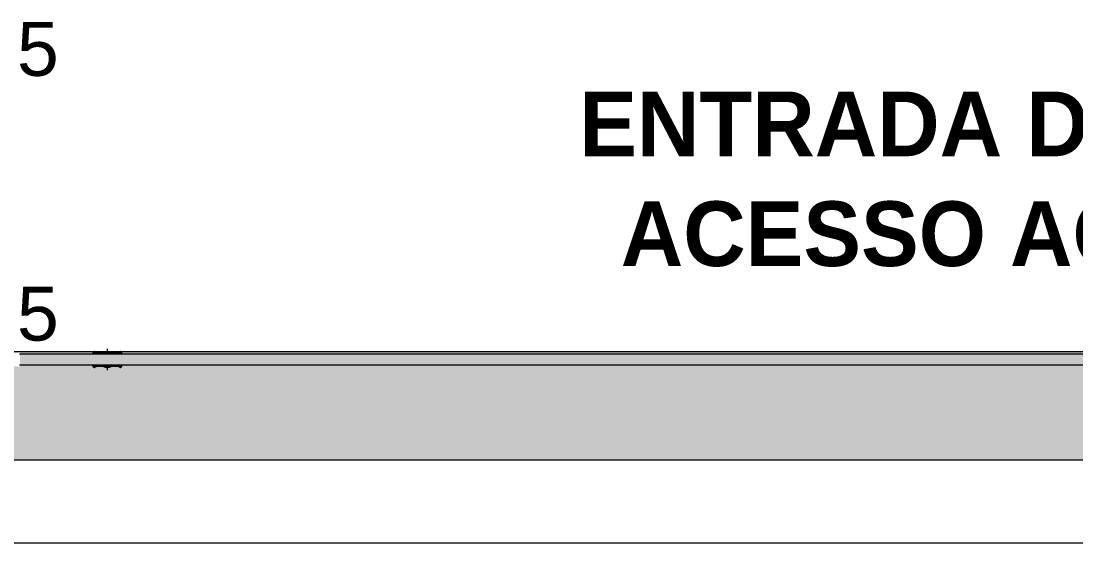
# Model space of a CAD drawing. Header units: metres. Extents: x 149 to 429, y -3 to 162.
# Drawn here: x 215.413 to 217.859, y 107.021 to 108.231 of the extents above; entities that cross this region are included whole.
import ezdxf

# ---------------------------------------------------------------- set-up
doc = ezdxf.new("R2010")
doc.units = ezdxf.units.M
doc.layers.add('1053_ARQ_BASE_MATADOURO_2_dwg', color=7, linetype='Continuous', lineweight=5, true_color=0x767676)
for name, color, linetype, lineweight in [('A-PISO', 7, 'Continuous', 5), ('A-WALL', 7, 'Continuous', 9), ('G-ANNO-SYMB', 7, 'Continuous', 5), ('G-ANNO-TEXT', 7, 'Continuous', 5), ('P-PIPE', 7, 'Continuous', 5), ('P-PIPE-CNTR', 7, 'Continuous', 5), ('P-PIPE-IDEN', 7, 'Continuous', 5)]:
    doc.layers.add(name, color=color, linetype=linetype, lineweight=lineweight)
doc.styles.add('Arial_25', font='arial.ttf', dxfattribs={"height": 0.125})
doc.styles.add('Century Gothic_B_1', font='GOTHICB.TTF', dxfattribs={"height": 0.15})

# ---------------------------------------------------------------- blocks, each defined once
blk = doc.blocks.new('1053_ARQ_BASE_MATADOURO_2_dwg-3637054-SERINGA BOVINOS')
at = {"layer": 'A-PISO', "color": 253, "true_color": 0xaaaaaa}
for p, q in [((154.6508, 74.2782), (154.4784, 74.2782)), ((154.6796, 74.2782), (154.6512, 74.2782)), ((154.7106, 74.2782), (154.6841, 74.2782)), ((154.713, 74.2782), (154.712, 74.2782)), ((157.2508, 74.2782), (154.7144, 74.2782))]:
    blk.add_line(p, q, dxfattribs=at)
at = {"layer": 'A-PISO', "color": 253, "true_color": 0xaaaaaa, "flags": 128}
blk.add_lwpolyline([(137.187, 74.0282), (139.8841, 74.0282), (159.5394, 74.0282), (159.5394, 74.2782), (159.5145, 74.2782)], dxfattribs=at)

msp = doc.modelspace()

# ---------------------------------------------------------------- hatches: boundary and pattern name
at = {"layer": 'A-WALL', "true_color": 0xffd4aa, "transparency": 33554483}
h = msp.add_hatch(color=41, dxfattribs=at)
h.paths.add_polyline_path([(200.8145, 107.2142), (220.4698, 107.2142), (220.4698, 107.4642), (220.4449, 107.4642), (220.4527, 107.4564), (220.4523, 107.4362), (220.439, 107.4229), (220.4193, 107.4227), (220.4128, 107.4293), (220.3992, 107.4287), (220.3983, 107.4282), (220.3965, 107.4294), (220.3965, 107.4299), (220.3961, 107.4307), (220.3958, 107.4309), (220.3958, 107.434), (220.2397, 107.434), (220.2397, 107.4288), (220.2179, 107.4288), (220.2154, 107.4267), (220.2129, 107.4288), (220.2129, 107.434), (218.2459, 107.4335), (218.2457, 107.4308), (218.2451, 107.4305), (218.2447, 107.4286), (218.2434, 107.4286), (218.2434, 107.4308), (218.2424, 107.4304), (218.2421, 107.4292), (218.2414, 107.4286), (218.2406, 107.4296), (218.2401, 107.4308), (218.2193, 107.4303), (218.2128, 107.4283), (218.2065, 107.4299), (218.2039, 107.4308), (218.1851, 107.4305), (218.1851, 107.4294), (218.1834, 107.4286), (218.1834, 107.4308), (218.1824, 107.4305), (218.1821, 107.4293), (218.1814, 107.4286), (218.1806, 107.4296), (218.1801, 107.4308), (218.1799, 107.4313), (218.1799, 107.434), (215.6459, 107.4335), (215.6457, 107.4308), (215.6451, 107.4305), (215.6447, 107.4286), (215.6434, 107.4286), (215.6434, 107.4308), (215.6424, 107.4304), (215.6421, 107.4292), (215.6414, 107.4286), (215.6406, 107.4296), (215.6401, 107.4308), (215.6193, 107.4303), (215.6128, 107.4283), (215.6065, 107.4299), (215.6039, 107.4308), (215.5851, 107.4305), (215.5851, 107.4294), (215.5834, 107.4286), (215.5834, 107.4308), (215.5824, 107.4305), (215.5821, 107.4293), (215.5814, 107.4286), (215.5806, 107.4296), (215.5801, 107.4308), (215.5799, 107.4313), (215.5799, 107.434), (215.4103, 107.4338), (215.4103, 107.4303), (215.4085, 107.4291), (215.4061, 107.4295), (215.4053, 107.4303), (215.3763, 107.4303), (215.3745, 107.4291), (215.3721, 107.4295), (215.3713, 107.4303), (215.3713, 107.434), (213.0459, 107.4335), (213.0457, 107.4308), (213.0451, 107.4305), (213.0447, 107.4286), (213.0434, 107.4286), (213.0434, 107.4308), (213.0424, 107.4304), (213.0421, 107.4292), (213.0414, 107.4286), (213.0406, 107.4296), (213.0401, 107.4308), (213.0193, 107.4303), (213.0128, 107.4283), (213.0073, 107.4294), (213.0039, 107.4308), (212.9851, 107.4305), (212.9851, 107.4294), (212.9834, 107.4286), (212.9834, 107.4308), (212.9824, 107.4305), (212.982, 107.4292), (212.9814, 107.4286), (212.9806, 107.4296), (212.9801, 107.4308), (212.9799, 107.4313), (212.9799, 107.434), (210.4469, 107.4335), (210.4468, 107.4307), (210.4452, 107.4286), (210.443, 107.4284), (210.4423, 107.429), (210.4418, 107.4298), (210.4412, 107.4296), (210.4401, 107.4307), (210.4208, 107.4302), (210.4192, 107.4296), (210.4117, 107.4287), (210.409, 107.429), (210.4043, 107.4307), (210.4039, 107.4308), (210.3851, 107.4305), (210.3852, 107.4294), (210.3834, 107.4286), (210.3829, 107.4294), (210.3823, 107.4283), (210.3799, 107.4292), (210.3789, 107.4313), (210.3789, 107.434), (207.8459, 107.4335), (207.8457, 107.4308), (207.8451, 107.4305), (207.8447, 107.4286), (207.8434, 107.4286), (207.8434, 107.4308), (207.8424, 107.4304), (207.8421, 107.4292), (207.8414, 107.4286), (207.8406, 107.4296), (207.8401, 107.4308), (207.8193, 107.4303), (207.8128, 107.4283), (207.8065, 107.4299), (207.8039, 107.4308), (207.7851, 107.4305), (207.7851, 107.4294), (207.7834, 107.4286), (207.7834, 107.4308), (207.7824, 107.4305), (207.7821, 107.4293), (207.7814, 107.4286), (207.7806, 107.4296), (207.7801, 107.4308), (207.7799, 107.4313), (207.7799, 107.434), (205.2459, 107.4335), (205.2457, 107.4308), (205.2451, 107.4305), (205.2447, 107.4286), (205.2434, 107.4286), (205.2434, 107.4308), (205.2424, 107.4304), (205.2421, 107.4292), (205.2414, 107.4286), (205.2406, 107.4296), (205.2401, 107.4308), (205.2193, 107.4303), (205.2128, 107.4283), (205.2065, 107.4299), (205.2039, 107.4308), (205.1851, 107.4305), (205.1851, 107.4294), (205.1834, 107.4283), (205.1834, 107.4308), (205.1824, 107.4305), (205.1821, 107.4293), (205.1814, 107.4286), (205.1806, 107.4296), (205.1801, 107.4308), (205.1799, 107.4313), (205.1799, 107.434), (202.6459, 107.4335), (202.6457, 107.4308), (202.6451, 107.4305), (202.6451, 107.4293), (202.6444, 107.4286), (202.6434, 107.4305), (202.6434, 107.4308), (202.6423, 107.4308), (202.6414, 107.4292), (202.6399, 107.4308), (202.62, 107.4305), (202.6179, 107.4292), (202.612, 107.4286), (202.6039, 107.4308), (202.5851, 107.4305), (202.5851, 107.4293), (202.5834, 107.4283), (202.5834, 107.4308), (202.5824, 107.4305), (202.5824, 107.4283), (202.5807, 107.4293), (202.5806, 107.4296), (202.5801, 107.4308), (202.5799, 107.4313), (202.5799, 107.434), (201.3145, 107.434), (201.3143, 107.4286), (201.312, 107.4267), (201.3095, 107.4288), (201.2877, 107.4288), (201.2877, 107.4642), (200.8145, 107.4642), (200.8145, 107.3811)])
h.paths.add_polyline_path([(220.3993, 107.4293), (220.3992, 107.4297), (220.3993, 107.4293)])
h.paths.add_polyline_path([(205.4104, 107.459), (207.7799, 107.4595), (207.7801, 107.4622), (207.7807, 107.4625), (207.7807, 107.4636), (207.7806, 107.4642), (205.2451, 107.4636), (205.2452, 107.4634), (205.2457, 107.4622), (205.2459, 107.4616), (205.2459, 107.459), (205.3091, 107.459)])
h.paths.add_polyline_path([(208.2466, 107.459), (210.3789, 107.4595), (210.3789, 107.4622), (210.3799, 107.4642), (207.8451, 107.4636), (207.8452, 107.4634), (207.8457, 107.4622), (207.8459, 107.4616), (207.8459, 107.459), (208.044, 107.459)])
h.paths.add_polyline_path([(202.5799, 107.459), (202.5801, 107.4622), (202.5807, 107.4625), (202.5806, 107.4642), (201.3145, 107.4642), (201.3145, 107.459), (202.5742, 107.459)])
h.paths.add_polyline_path([(202.6459, 107.459), (205.1799, 107.4595), (205.1801, 107.4622), (205.1807, 107.4625), (205.1807, 107.4636), (205.1806, 107.4642), (202.6451, 107.4636), (202.6452, 107.4634), (202.6457, 107.4622), (202.6459, 107.4616), (202.6459, 107.4595)])
h.paths.add_polyline_path([(220.3958, 107.459), (220.3961, 107.4635), (220.3961, 107.4642), (220.3939, 107.4642), (220.3942, 107.459)])
h.paths.add_polyline_path([(210.4497, 107.459), (212.9799, 107.4595), (212.9801, 107.4622), (212.9807, 107.4625), (212.9807, 107.4636), (212.9806, 107.4642), (210.4459, 107.4637), (210.4469, 107.4611), (210.4469, 107.459), (210.4478, 107.459)])
h.paths.add_polyline_path([(218.1799, 107.459), (218.1801, 107.4622), (218.1807, 107.4625), (218.1807, 107.4636), (218.1806, 107.4642), (215.6451, 107.4636), (215.6452, 107.4634), (215.6457, 107.4622), (215.6459, 107.4616), (215.6459, 107.459), (218.1733, 107.459)])
h.paths.add_polyline_path([(213.0459, 107.459), (215.3713, 107.4591), (215.3713, 107.4627), (215.3731, 107.4639), (215.3755, 107.4635), (215.3763, 107.4627), (215.4053, 107.4627), (215.4065, 107.4642), (213.0451, 107.4636), (213.0452, 107.4634), (213.0457, 107.4622), (213.0459, 107.4616), (213.0459, 107.4595)])
h.paths.add_polyline_path([(215.5397, 107.459), (215.5799, 107.4595), (215.5801, 107.4622), (215.5807, 107.4625), (215.5807, 107.4636), (215.5806, 107.4642), (215.4092, 107.4637), (215.4103, 107.4627), (215.4103, 107.459), (215.4384, 107.459)])
h.paths.add_polyline_path([(220.3801, 107.459), (220.3909, 107.459), (220.3907, 107.4642), (220.2397, 107.4642), (220.2397, 107.459), (220.351, 107.459)])
h.paths.add_polyline_path([(220.2129, 107.459), (220.2129, 107.4642), (218.2451, 107.4636), (218.2452, 107.4634), (218.2457, 107.4622), (218.2459, 107.4616), (218.2459, 107.459), (220.2129, 107.459)])
h.paths.add_polyline_path([(207.8434, 107.4622), (207.8434, 107.4642), (207.8424, 107.4638), (207.8424, 107.4622), (207.8431, 107.4622)])
h.paths.add_polyline_path([(207.8208, 107.4622), (207.8407, 107.4625), (207.8407, 107.4636), (207.8406, 107.4642), (207.8161, 107.4637), (207.8206, 107.4622)])
h.paths.add_polyline_path([(207.8052, 107.4622), (207.8082, 107.4642), (207.7816, 107.4642), (207.7824, 107.4625), (207.7824, 107.4622), (207.7835, 107.4622), (207.7844, 107.4637), (207.7859, 107.4622), (207.8051, 107.4622)])
h.paths.add_polyline_path([(205.2424, 107.4622), (205.2434, 107.4625), (205.2434, 107.4642), (205.2424, 107.4638), (205.2424, 107.4625)])
h.paths.add_polyline_path([(205.1859, 107.4622), (205.2058, 107.4625), (205.2079, 107.4638), (205.2075, 107.4642), (205.1816, 107.4642), (205.1824, 107.4625), (205.1824, 107.4622), (205.1835, 107.4622), (205.1844, 107.4637), (205.1857, 107.4622)])
h.paths.add_polyline_path([(205.2406, 107.4622), (205.2406, 107.4642), (205.2161, 107.4637), (205.2219, 107.4622), (205.2401, 107.4622)])
h.paths.add_polyline_path([(210.4244, 107.4622), (210.4407, 107.4625), (210.4412, 107.4639), (210.4406, 107.4642), (210.4184, 107.4636), (210.4215, 107.4623), (210.4224, 107.4622), (210.4241, 107.4622)])
h.paths.add_polyline_path([(210.4017, 107.4622), (210.4047, 107.4625), (210.4066, 107.4634), (210.4097, 107.4642), (210.3851, 107.4636), (210.3852, 107.4634), (210.3857, 107.4622), (210.4008, 107.4622)])
h.paths.add_polyline_path([(202.6399, 107.4622), (202.6407, 107.4625), (202.6407, 107.4636), (202.6406, 107.4642), (202.6183, 107.4636), (202.6219, 107.4622), (202.6265, 107.4622)])
h.paths.add_polyline_path([(202.6424, 107.4622), (202.6434, 107.4625), (202.6437, 107.4637), (202.6434, 107.4642), (202.6424, 107.4642), (202.6424, 107.4625)])
h.paths.add_polyline_path([(202.5824, 107.4622), (202.5834, 107.4626), (202.5837, 107.4637), (202.5834, 107.4642), (202.5824, 107.4642), (202.5824, 107.4625)])
h.paths.add_polyline_path([(202.6039, 107.4622), (202.6065, 107.4627), (202.6094, 107.4642), (202.5851, 107.4636), (202.5852, 107.4634), (202.5857, 107.4622), (202.6028, 107.4622)])
h.paths.add_polyline_path([(213.0051, 107.4622), (213.0058, 107.4625), (213.0079, 107.4638), (213.0073, 107.4642), (212.9816, 107.4642), (212.9824, 107.4625), (212.9824, 107.4622), (212.9835, 107.4622), (212.9844, 107.4637), (212.9859, 107.4622), (213.0039, 107.4622)])
h.paths.add_polyline_path([(215.5903, 107.4622), (215.6058, 107.4625), (215.6079, 107.4638), (215.6075, 107.4642), (215.5816, 107.4642), (215.5824, 107.4625), (215.5824, 107.4622), (215.5835, 107.4622), (215.5844, 107.4637), (215.5859, 107.4622)])
h.paths.add_polyline_path([(213.0434, 107.4622), (213.0434, 107.4642), (213.0424, 107.4638), (213.0424, 107.4622), (213.0431, 107.4622)])
h.paths.add_polyline_path([(213.0406, 107.4622), (213.0406, 107.4642), (213.0161, 107.4637), (213.0219, 107.4622), (213.0401, 107.4622)])
h.paths.add_polyline_path([(215.6399, 107.4622), (215.6407, 107.4625), (215.6409, 107.4639), (215.6406, 107.4642), (215.6161, 107.4637), (215.6219, 107.4622), (215.6286, 107.4622)])
h.paths.add_polyline_path([(215.6424, 107.4622), (215.6434, 107.4625), (215.6434, 107.4642), (215.6424, 107.4638), (215.6424, 107.4625)])
h.paths.add_polyline_path([(218.1835, 107.4622), (218.1844, 107.4637), (218.1859, 107.4622), (218.2058, 107.4625), (218.2079, 107.4638), (218.2075, 107.4642), (218.1816, 107.4642), (218.1824, 107.4625), (218.1824, 107.4622), (218.1834, 107.4622)])
h.paths.add_polyline_path([(218.223, 107.4622), (218.2407, 107.4625), (218.2407, 107.4636), (218.2406, 107.4642), (218.2161, 107.4637), (218.2219, 107.4622)])
h.paths.add_polyline_path([(218.2434, 107.4622), (218.2434, 107.4642), (218.2424, 107.4638), (218.2424, 107.4622), (218.2431, 107.4622)])
h.paths.add_polyline_path([(220.3962, 107.4623), (220.3966, 107.4623), (220.3974, 107.463)])
h.paths.add_polyline_path([(210.3834, 107.463), (210.3839, 107.4639), (210.3834, 107.4642), (210.3828, 107.4639), (210.3833, 107.4632)])
at = {"layer": 'P-PIPE', "true_color": 0xc0c0c0}
h = msp.add_hatch(color=9, dxfattribs=at)
h.paths.add_polyline_path([(216.4006, 107.4465), (220.3843, 107.4465), (220.3843, 107.452), (220.3909, 107.4521), (220.3907, 107.459), (215.4103, 107.4586), (215.4103, 107.4465), (216.35, 107.4465)])
h.paths.add_polyline_path([(220.394, 107.4519), (220.3958, 107.4524), (220.3958, 107.459), (220.394, 107.4586), (220.394, 107.4527)])
at = {"layer": 'P-PIPE', "true_color": 0x7f7f7f}
h = msp.add_hatch(color=8, dxfattribs=at)
h.paths.add_polyline_path([(215.6457, 107.459), (215.6459, 107.4594), (215.6457, 107.4622), (215.6454, 107.4616), (215.6457, 107.459)])
h.paths.add_polyline_path([(215.5799, 107.459), (215.5801, 107.4594), (215.5799, 107.4594)])
h.paths.add_polyline_path([(215.6089, 107.459), (215.6401, 107.4594), (215.64, 107.4622), (215.5854, 107.4616), (215.5857, 107.459), (215.5903, 107.459)])
h.paths.add_polyline_path([(215.6434, 107.4594), (215.6431, 107.4622), (215.6424, 107.4616), (215.6424, 107.4594)])
h.paths.add_polyline_path([(215.5834, 107.4594), (215.5831, 107.4622), (215.5824, 107.4616), (215.5824, 107.4594)])
for points in [[(215.5801, 107.459), (215.5824, 107.4594), (215.5822, 107.4636), (215.5814, 107.4644), (215.5806, 107.4634), (215.5803, 107.4611), (215.5801, 107.4594)], [(215.585, 107.459), (215.5857, 107.4594), (215.5851, 107.4625), (215.5844, 107.4637), (215.5834, 107.4611), (215.5837, 107.459)], [(215.6406, 107.459), (215.6424, 107.4594), (215.6422, 107.4636), (215.6414, 107.4644), (215.6406, 107.4634), (215.6403, 107.4611), (215.6401, 107.459), (215.6404, 107.459)], [(215.6424, 107.4634), (215.642, 107.4644), (215.6416, 107.4642), (215.6422, 107.4636)], [(215.645, 107.459), (215.6457, 107.4594), (215.6451, 107.4636), (215.6447, 107.4643), (215.6434, 107.4643), (215.6437, 107.459)], [(215.5814, 107.4293), (215.5824, 107.4319), (215.5822, 107.434), (215.5801, 107.4336), (215.5806, 107.4306), (215.581, 107.43)], [(215.5814, 107.4286), (215.5824, 107.4305), (215.5821, 107.4305), (215.5812, 107.4296), (215.5806, 107.4296), (215.581, 107.429)], [(215.5834, 107.4283), (215.5852, 107.4296), (215.5855, 107.4319), (215.5857, 107.434), (215.5834, 107.4336), (215.5834, 107.4294)], [(215.6129, 107.4283), (215.6185, 107.43), (215.6203, 107.4308), (215.6129, 107.4306), (215.6129, 107.4308), (215.6066, 107.4302), (215.6127, 107.4284)], [(215.6111, 107.4291), (215.6071, 107.4301), (215.6074, 107.4294), (215.6077, 107.4293), (215.6101, 107.4291)], [(215.6113, 107.4286), (215.6111, 107.4291), (215.6111, 107.4286)], [(215.6414, 107.4292), (215.6424, 107.4319), (215.6421, 107.434), (215.6401, 107.4336), (215.6407, 107.4305), (215.641, 107.43)], [(215.6414, 107.4286), (215.6424, 107.4305), (215.6421, 107.4305), (215.6412, 107.4296), (215.6406, 107.4296), (215.641, 107.429)], [(215.6434, 107.4283), (215.6451, 107.4293), (215.6452, 107.4296), (215.6455, 107.4319), (215.6457, 107.434), (215.6434, 107.4336), (215.6434, 107.4286)]]:
    msp.add_hatch(color=8, dxfattribs=at).paths.add_polyline_path(points)
h = msp.add_hatch(color=8, dxfattribs=at)
h.paths.add_polyline_path([(215.6165, 107.4636), (215.6129, 107.4647), (215.6129, 107.4641), (215.6156, 107.4637)])
h.paths.add_polyline_path([(215.6186, 107.4622), (215.6192, 107.4627), (215.6139, 107.4638), (215.6094, 107.4641), (215.6065, 107.4629), (215.6055, 107.4622), (215.6129, 107.4622), (215.6129, 107.4622), (215.6183, 107.4622)])
at = {"layer": 'P-PIPE', "true_color": 0xc0c0c0}
msp.add_hatch(color=9, dxfattribs=at).paths.add_polyline_path([(218.2239, 107.434), (220.3958, 107.4344), (220.3958, 107.4403), (220.3942, 107.4402), (220.3942, 107.4361), (220.3911, 107.4361), (220.3907, 107.4401), (220.3844, 107.4403), (220.3843, 107.4465), (215.4103, 107.4465), (215.4103, 107.434), (218.1986, 107.434)])
at = {"layer": 'P-PIPE', "true_color": 0x7f7f7f}
h = msp.add_hatch(color=8, dxfattribs=at)
h.paths.add_polyline_path([(215.5799, 107.4308), (215.5805, 107.4313), (215.5799, 107.4313)])
h.paths.add_polyline_path([(215.5834, 107.4308), (215.5834, 107.4336), (215.5824, 107.4336), (215.5827, 107.4308), (215.5831, 107.4308)])
h.paths.add_polyline_path([(215.5903, 107.4308), (215.6404, 107.4313), (215.6401, 107.434), (215.5857, 107.4336), (215.5858, 107.4308)])
h.paths.add_polyline_path([(215.6434, 107.4308), (215.6434, 107.4336), (215.6424, 107.4336), (215.6427, 107.4308), (215.6431, 107.4308)])
h.paths.add_polyline_path([(215.6459, 107.4308), (215.6454, 107.4313), (215.6458, 107.4308)])

# ---------------------------------------------------------------- linework, layer by layer
at = {"layer": 'A-WALL', "color": 253, "true_color": 0xaaaaaa}
for p, q in [((220.4698, 107.4642), (200.8145, 107.4642)), ((200.8145, 107.2142), (220.4698, 107.2142))]:
    msp.add_line(p, q, dxfattribs=at)
at = {"layer": 'G-ANNO-SYMB'}
msp.add_line((200.6413, 107.0213), (220.707, 107.0213), dxfattribs=at)
at = {"layer": 'P-PIPE'}
for p, q in [((220.3909, 107.459), (215.4091, 107.459)), ((215.6459, 107.4622), (215.5799, 107.4622)), ((215.5799, 107.4622), (215.5799, 107.4591)), ((215.5834, 107.4647), (215.5824, 107.4647)), ((215.5834, 107.4647), (215.5824, 107.4647)), ((215.6434, 107.4647), (215.6424, 107.4647)), ((215.6434, 107.4647), (215.6424, 107.4647)), ((215.6459, 107.4591), (215.6459, 107.4622)), ((215.4088, 107.434), (220.397, 107.434)), ((215.5799, 107.4339), (215.5799, 107.4308)), ((215.5799, 107.4308), (215.6459, 107.4308)), ((215.5824, 107.4283), (215.5834, 107.4283)), ((215.5824, 107.4283), (215.5834, 107.4283)), ((215.6424, 107.4283), (215.6434, 107.4283)), ((215.6424, 107.4283), (215.6434, 107.4283)), ((215.6459, 107.4308), (215.6459, 107.4339))]:
    msp.add_line(p, q, dxfattribs=at)
at = {"layer": 'P-PIPE', "flags": 128}
for points in [[(215.5799, 107.4622), (215.5799, 107.4623), (215.5799, 107.4624), (215.5799, 107.4625), (215.5799, 107.4626), (215.58, 107.4627), (215.58, 107.4628), (215.58, 107.4629), (215.58, 107.463), (215.5801, 107.4631), (215.5801, 107.4632), (215.5801, 107.4632), (215.5802, 107.4633), (215.5802, 107.4634), (215.5803, 107.4635), (215.5803, 107.4636), (215.5804, 107.4637), (215.5805, 107.4638), (215.5805, 107.4638), (215.5806, 107.4639), (215.5807, 107.464), (215.5807, 107.464), (215.5808, 107.4641), (215.5809, 107.4642), (215.581, 107.4642), (215.5811, 107.4643), (215.5811, 107.4643), (215.5812, 107.4644), (215.5813, 107.4644), (215.5814, 107.4645), (215.5815, 107.4645), (215.5816, 107.4645), (215.5817, 107.4646), (215.5818, 107.4646), (215.5819, 107.4646), (215.582, 107.4646), (215.5821, 107.4647), (215.5822, 107.4647), (215.5823, 107.4647), (215.5824, 107.4647), (215.5824, 107.4647)], [(215.5799, 107.4622), (215.5799, 107.4623), (215.5799, 107.4624), (215.5799, 107.4625), (215.5799, 107.4626), (215.58, 107.4627), (215.58, 107.4628), (215.58, 107.4629), (215.58, 107.463), (215.5801, 107.4631), (215.5801, 107.4632), (215.5801, 107.4632), (215.5802, 107.4633), (215.5802, 107.4634), (215.5803, 107.4635), (215.5803, 107.4636), (215.5804, 107.4637), (215.5805, 107.4638), (215.5805, 107.4638), (215.5806, 107.4639)], [(215.5799, 107.46), (215.5799, 107.4603), (215.5799, 107.4606), (215.5799, 107.4609), (215.5799, 107.4611), (215.5799, 107.4613), (215.5799, 107.4615), (215.5799, 107.4617), (215.5799, 107.4618), (215.5799, 107.462), (215.5799, 107.4621), (215.5799, 107.4621), (215.5799, 107.4622), (215.5799, 107.4622)], [(215.5799, 107.4622), (215.5799, 107.4622), (215.5799, 107.4621), (215.5799, 107.4621), (215.5799, 107.462), (215.5799, 107.4619), (215.5799, 107.4617), (215.5799, 107.4616), (215.5799, 107.4614), (215.5799, 107.4612), (215.5799, 107.4609), (215.5799, 107.4607), (215.5799, 107.4604), (215.5799, 107.4601), (215.5799, 107.4598), (215.5799, 107.4594), (215.5799, 107.4591)], [(215.5814, 107.4645), (215.5815, 107.4645), (215.5816, 107.4645), (215.5817, 107.4646), (215.5818, 107.4646), (215.5819, 107.4646), (215.582, 107.4646), (215.5821, 107.4647), (215.5822, 107.4647), (215.5823, 107.4647), (215.5824, 107.4647), (215.5824, 107.4647)], [(215.5834, 107.4647), (215.5835, 107.4647), (215.5836, 107.4647), (215.5837, 107.4647), (215.5838, 107.4647), (215.5839, 107.4646), (215.584, 107.4646), (215.5841, 107.4646), (215.5842, 107.4646), (215.5843, 107.4645), (215.5844, 107.4645), (215.5845, 107.4644), (215.5846, 107.4644), (215.5846, 107.4644), (215.5847, 107.4643), (215.5848, 107.4642), (215.5849, 107.4642), (215.585, 107.4641), (215.5851, 107.4641), (215.5851, 107.464), (215.5852, 107.4639), (215.5853, 107.4639), (215.5853, 107.4638), (215.5854, 107.4637), (215.5855, 107.4636), (215.5855, 107.4635), (215.5856, 107.4634), (215.5856, 107.4634), (215.5857, 107.4633), (215.5857, 107.4632), (215.5857, 107.4631), (215.5858, 107.463), (215.5858, 107.4629), (215.5858, 107.4628), (215.5858, 107.4627), (215.5859, 107.4626), (215.5859, 107.4625), (215.5859, 107.4624), (215.5859, 107.4623), (215.5859, 107.4622)], [(215.5834, 107.4647), (215.5835, 107.4647), (215.5836, 107.4647), (215.5837, 107.4647), (215.5838, 107.4647), (215.5839, 107.4646), (215.584, 107.4646), (215.5841, 107.4646), (215.5842, 107.4646), (215.5843, 107.4645), (215.5844, 107.4645), (215.5845, 107.4644), (215.5846, 107.4644), (215.5846, 107.4644), (215.5847, 107.4643), (215.5848, 107.4642), (215.5849, 107.4642), (215.585, 107.4641), (215.5851, 107.4641), (215.5851, 107.464), (215.5852, 107.4639), (215.5853, 107.4639), (215.5853, 107.4638), (215.5854, 107.4637), (215.5855, 107.4636), (215.5855, 107.4635), (215.5856, 107.4634), (215.5856, 107.4634), (215.5857, 107.4633), (215.5857, 107.4632), (215.5857, 107.4631), (215.5858, 107.463), (215.5858, 107.4629), (215.5858, 107.4628), (215.5858, 107.4627), (215.5859, 107.4626), (215.5859, 107.4625), (215.5859, 107.4624), (215.5859, 107.4623), (215.5859, 107.4622), (215.5859, 107.4622)], [(215.5859, 107.459), (215.5859, 107.4593), (215.5859, 107.4597), (215.5859, 107.46), (215.5859, 107.4603), (215.5859, 107.4606), (215.5859, 107.4609), (215.5859, 107.4611), (215.5859, 107.4613), (215.5859, 107.4615), (215.5859, 107.4617), (215.5859, 107.4618), (215.5859, 107.462), (215.5859, 107.4621), (215.5859, 107.4621), (215.5859, 107.4622), (215.5859, 107.4622)], [(215.5859, 107.4622), (215.5859, 107.4622), (215.5859, 107.4621), (215.5859, 107.4621), (215.5859, 107.462), (215.5859, 107.4619), (215.5859, 107.4617), (215.5859, 107.4616), (215.5859, 107.4614), (215.5859, 107.4612), (215.5859, 107.4609), (215.5859, 107.4607), (215.5859, 107.4604), (215.5859, 107.4601)], [(215.6221, 107.4622), (215.6215, 107.4625), (215.6208, 107.4629), (215.6202, 107.4632), (215.6195, 107.4634), (215.6188, 107.4637), (215.6181, 107.4639), (215.6174, 107.4641), (215.6167, 107.4643), (215.616, 107.4644), (215.6153, 107.4645), (215.6146, 107.4646), (215.6138, 107.4647), (215.6131, 107.4647), (215.6124, 107.4647), (215.6116, 107.4646), (215.6109, 107.4646), (215.6102, 107.4645), (215.6095, 107.4644), (215.6088, 107.4642), (215.6081, 107.464), (215.6074, 107.4638), (215.6067, 107.4636), (215.606, 107.4633), (215.6053, 107.463), (215.6047, 107.4627), (215.604, 107.4624)], [(215.6221, 107.4622), (215.6215, 107.4625), (215.6208, 107.4629), (215.6202, 107.4632), (215.6195, 107.4634), (215.6188, 107.4637), (215.6181, 107.4639), (215.6174, 107.4641), (215.6167, 107.4643), (215.616, 107.4644), (215.6153, 107.4645), (215.6146, 107.4646), (215.6138, 107.4647), (215.6131, 107.4647), (215.6124, 107.4647), (215.6116, 107.4646), (215.6109, 107.4646), (215.6102, 107.4645), (215.6095, 107.4644), (215.6088, 107.4642), (215.6081, 107.464), (215.6074, 107.4638), (215.6067, 107.4636), (215.606, 107.4633), (215.6053, 107.463), (215.6047, 107.4627), (215.604, 107.4624)], [(215.6399, 107.4622), (215.6399, 107.4623), (215.6399, 107.4624), (215.6399, 107.4625), (215.6399, 107.4626), (215.64, 107.4627), (215.64, 107.4628), (215.64, 107.4629), (215.64, 107.463), (215.6401, 107.4631), (215.6401, 107.4632), (215.6401, 107.4632), (215.6402, 107.4633), (215.6402, 107.4634), (215.6403, 107.4635), (215.6403, 107.4636), (215.6404, 107.4637), (215.6405, 107.4638), (215.6405, 107.4638), (215.6406, 107.4639), (215.6407, 107.464), (215.6407, 107.464), (215.6408, 107.4641), (215.6409, 107.4642), (215.641, 107.4642), (215.6411, 107.4643), (215.6411, 107.4643), (215.6412, 107.4644), (215.6413, 107.4644), (215.6414, 107.4645), (215.6415, 107.4645), (215.6416, 107.4645), (215.6417, 107.4646), (215.6418, 107.4646), (215.6419, 107.4646), (215.642, 107.4646), (215.6421, 107.4647), (215.6422, 107.4647), (215.6423, 107.4647), (215.6424, 107.4647), (215.6424, 107.4647)], [(215.6399, 107.4622), (215.6399, 107.4623), (215.6399, 107.4624), (215.6399, 107.4625), (215.6399, 107.4626), (215.64, 107.4627), (215.64, 107.4628), (215.64, 107.4629), (215.64, 107.463), (215.6401, 107.4631), (215.6401, 107.4632), (215.6401, 107.4632), (215.6402, 107.4633), (215.6402, 107.4634), (215.6403, 107.4635), (215.6403, 107.4636), (215.6404, 107.4637), (215.6405, 107.4638), (215.6405, 107.4638), (215.6406, 107.4639)], [(215.6399, 107.46), (215.6399, 107.4603), (215.6399, 107.4606), (215.6399, 107.4609), (215.6399, 107.4611), (215.6399, 107.4613), (215.6399, 107.4615), (215.6399, 107.4617), (215.6399, 107.4618), (215.6399, 107.462), (215.6399, 107.4621), (215.6399, 107.4621), (215.6399, 107.4622), (215.6399, 107.4622)], [(215.6399, 107.4622), (215.6399, 107.4622), (215.6399, 107.4621), (215.6399, 107.4621), (215.6399, 107.462), (215.6399, 107.4619), (215.6399, 107.4617), (215.6399, 107.4616), (215.6399, 107.4614), (215.6399, 107.4612), (215.6399, 107.4609), (215.6399, 107.4607), (215.6399, 107.4604), (215.6399, 107.4601), (215.6399, 107.4598), (215.6399, 107.4594), (215.6399, 107.4591)], [(215.6414, 107.4645), (215.6415, 107.4645), (215.6416, 107.4645), (215.6417, 107.4646), (215.6418, 107.4646), (215.6419, 107.4646), (215.642, 107.4646), (215.6421, 107.4647), (215.6422, 107.4647), (215.6423, 107.4647), (215.6424, 107.4647), (215.6424, 107.4647)], [(215.6434, 107.4647), (215.6435, 107.4647), (215.6436, 107.4647), (215.6437, 107.4647), (215.6438, 107.4647), (215.6439, 107.4646), (215.644, 107.4646), (215.6441, 107.4646), (215.6442, 107.4646), (215.6443, 107.4645), (215.6444, 107.4645), (215.6445, 107.4644), (215.6446, 107.4644), (215.6446, 107.4644), (215.6447, 107.4643), (215.6448, 107.4642), (215.6449, 107.4642), (215.645, 107.4641), (215.6451, 107.4641), (215.6451, 107.464), (215.6452, 107.4639), (215.6453, 107.4639), (215.6453, 107.4638), (215.6454, 107.4637), (215.6455, 107.4636), (215.6455, 107.4635), (215.6456, 107.4634), (215.6456, 107.4634), (215.6457, 107.4633), (215.6457, 107.4632), (215.6457, 107.4631), (215.6458, 107.463), (215.6458, 107.4629), (215.6458, 107.4628), (215.6458, 107.4627), (215.6459, 107.4626), (215.6459, 107.4625), (215.6459, 107.4624), (215.6459, 107.4623), (215.6459, 107.4622), (215.6459, 107.4622)], [(215.6452, 107.4639), (215.6453, 107.4639), (215.6453, 107.4638), (215.6454, 107.4637), (215.6455, 107.4636), (215.6455, 107.4635), (215.6456, 107.4634), (215.6456, 107.4634), (215.6457, 107.4633), (215.6457, 107.4632), (215.6457, 107.4631), (215.6458, 107.463), (215.6458, 107.4629), (215.6458, 107.4628), (215.6458, 107.4627), (215.6459, 107.4626), (215.6459, 107.4625), (215.6459, 107.4624), (215.6459, 107.4623), (215.6459, 107.4622)], [(215.6459, 107.459), (215.6459, 107.4593), (215.6459, 107.4597), (215.6459, 107.46), (215.6459, 107.4603), (215.6459, 107.4606), (215.6459, 107.4609), (215.6459, 107.4611), (215.6459, 107.4613), (215.6459, 107.4615), (215.6459, 107.4617), (215.6459, 107.4618), (215.6459, 107.462), (215.6459, 107.4621), (215.6459, 107.4621), (215.6459, 107.4622), (215.6459, 107.4622)], [(215.6459, 107.4622), (215.6459, 107.4622), (215.6459, 107.4621), (215.6459, 107.4621), (215.6459, 107.462), (215.6459, 107.4619), (215.6459, 107.4617), (215.6459, 107.4616), (215.6459, 107.4614), (215.6459, 107.4612), (215.6459, 107.4609), (215.6459, 107.4607), (215.6459, 107.4604), (215.6459, 107.4601)], [(215.5799, 107.434), (215.5799, 107.4336), (215.5799, 107.4333), (215.5799, 107.4329), (215.5799, 107.4326), (215.5799, 107.4324), (215.5799, 107.4321), (215.5799, 107.4319), (215.5799, 107.4316), (215.5799, 107.4314), (215.5799, 107.4313), (215.5799, 107.4311), (215.5799, 107.431), (215.5799, 107.4309), (215.5799, 107.4308), (215.5799, 107.4308), (215.5799, 107.4308)], [(215.5799, 107.4308), (215.5799, 107.4308), (215.5799, 107.4308), (215.5799, 107.4309), (215.5799, 107.431), (215.5799, 107.4311), (215.5799, 107.4312), (215.5799, 107.4314), (215.5799, 107.4316), (215.5799, 107.4318), (215.5799, 107.432), (215.5799, 107.4323), (215.5799, 107.4326), (215.5799, 107.4329)], [(215.5824, 107.4283), (215.5823, 107.4283), (215.5822, 107.4283), (215.5821, 107.4283), (215.582, 107.4283), (215.5819, 107.4283), (215.5818, 107.4284), (215.5817, 107.4284), (215.5816, 107.4284), (215.5815, 107.4284), (215.5814, 107.4285), (215.5813, 107.4285), (215.5812, 107.4286), (215.5812, 107.4286), (215.5811, 107.4287), (215.581, 107.4287), (215.5809, 107.4288), (215.5808, 107.4288), (215.5808, 107.4289), (215.5807, 107.429), (215.5806, 107.429), (215.5805, 107.4291), (215.5805, 107.4292), (215.5804, 107.4293), (215.5804, 107.4294), (215.5803, 107.4294), (215.5802, 107.4295), (215.5802, 107.4296), (215.5802, 107.4297), (215.5801, 107.4298), (215.5801, 107.4299), (215.58, 107.43), (215.58, 107.4301), (215.58, 107.4302), (215.58, 107.4303), (215.5799, 107.4304), (215.5799, 107.4305), (215.5799, 107.4306), (215.5799, 107.4307), (215.5799, 107.4308)], [(215.5824, 107.4283), (215.5823, 107.4283), (215.5822, 107.4283), (215.5821, 107.4283), (215.582, 107.4283), (215.5819, 107.4283), (215.5818, 107.4284), (215.5817, 107.4284), (215.5816, 107.4284), (215.5815, 107.4284), (215.5814, 107.4285), (215.5813, 107.4285), (215.5812, 107.4286), (215.5812, 107.4286), (215.5811, 107.4287), (215.581, 107.4287), (215.5809, 107.4288), (215.5808, 107.4288), (215.5808, 107.4289), (215.5807, 107.429), (215.5806, 107.429), (215.5805, 107.4291), (215.5805, 107.4292), (215.5804, 107.4293), (215.5804, 107.4294), (215.5803, 107.4294), (215.5802, 107.4295), (215.5802, 107.4296), (215.5802, 107.4297), (215.5801, 107.4298), (215.5801, 107.4299), (215.58, 107.43), (215.58, 107.4301), (215.58, 107.4302), (215.58, 107.4303), (215.5799, 107.4304), (215.5799, 107.4305), (215.5799, 107.4306), (215.5799, 107.4307), (215.5799, 107.4308), (215.5799, 107.4308)], [(215.5859, 107.4308), (215.5859, 107.4307), (215.5859, 107.4306), (215.5859, 107.4305), (215.5859, 107.4304), (215.5859, 107.4303), (215.5858, 107.4302), (215.5858, 107.4301), (215.5858, 107.43), (215.5857, 107.4299), (215.5857, 107.4298), (215.5857, 107.4297), (215.5856, 107.4296), (215.5856, 107.4295), (215.5855, 107.4295), (215.5855, 107.4294), (215.5854, 107.4293), (215.5853, 107.4292), (215.5853, 107.4291), (215.5852, 107.4291), (215.5851, 107.429), (215.5851, 107.4289), (215.585, 107.4289), (215.5849, 107.4288), (215.5848, 107.4287), (215.5848, 107.4287), (215.5847, 107.4286), (215.5846, 107.4286), (215.5845, 107.4285), (215.5844, 107.4285), (215.5843, 107.4285), (215.5842, 107.4284), (215.5841, 107.4284), (215.584, 107.4284), (215.5839, 107.4283), (215.5838, 107.4283), (215.5837, 107.4283), (215.5836, 107.4283), (215.5835, 107.4283), (215.5834, 107.4283), (215.5834, 107.4283)], [(215.5859, 107.4308), (215.5859, 107.4307), (215.5859, 107.4306), (215.5859, 107.4305), (215.5859, 107.4304), (215.5859, 107.4303), (215.5858, 107.4302), (215.5858, 107.4301), (215.5858, 107.43), (215.5857, 107.4299), (215.5857, 107.4298), (215.5857, 107.4297), (215.5856, 107.4296), (215.5856, 107.4295), (215.5855, 107.4295), (215.5855, 107.4294), (215.5854, 107.4293), (215.5853, 107.4292), (215.5853, 107.4291), (215.5852, 107.4291), (215.5851, 107.429), (215.5851, 107.4289), (215.585, 107.4289), (215.5849, 107.4288), (215.5848, 107.4287), (215.5848, 107.4287), (215.5847, 107.4286), (215.5846, 107.4286), (215.5845, 107.4285), (215.5844, 107.4285), (215.5843, 107.4285), (215.5842, 107.4284), (215.5841, 107.4284), (215.584, 107.4284), (215.5839, 107.4283), (215.5838, 107.4283), (215.5837, 107.4283)], [(215.5859, 107.4308), (215.5859, 107.4308), (215.5859, 107.4308), (215.5859, 107.4309), (215.5859, 107.431), (215.5859, 107.4311), (215.5859, 107.4312), (215.5859, 107.4314), (215.5859, 107.4316), (215.5859, 107.4318), (215.5859, 107.432), (215.5859, 107.4323), (215.5859, 107.4326), (215.5859, 107.4329), (215.5859, 107.4332), (215.5859, 107.4335), (215.5859, 107.4339)], [(215.5859, 107.4329), (215.5859, 107.4326), (215.5859, 107.4324), (215.5859, 107.4321), (215.5859, 107.4319), (215.5859, 107.4316), (215.5859, 107.4314), (215.5859, 107.4313), (215.5859, 107.4311), (215.5859, 107.431), (215.5859, 107.4309), (215.5859, 107.4308), (215.5859, 107.4308), (215.5859, 107.4308)], [(215.6037, 107.4308), (215.6043, 107.4304), (215.605, 107.4301), (215.6056, 107.4298), (215.6063, 107.4295), (215.607, 107.4293), (215.6077, 107.429), (215.6084, 107.4289), (215.6091, 107.4287), (215.6098, 107.4285), (215.6105, 107.4284), (215.6113, 107.4284), (215.612, 107.4283), (215.6127, 107.4283), (215.6134, 107.4283), (215.6142, 107.4283), (215.6149, 107.4284), (215.6156, 107.4285), (215.6163, 107.4286), (215.617, 107.4288), (215.6177, 107.4289), (215.6184, 107.4291), (215.6191, 107.4294), (215.6198, 107.4296), (215.6205, 107.4299), (215.6211, 107.4303), (215.6218, 107.4306)], [(215.6037, 107.4308), (215.6043, 107.4304), (215.605, 107.4301), (215.6056, 107.4298), (215.6063, 107.4295), (215.607, 107.4293), (215.6077, 107.429), (215.6084, 107.4289), (215.6091, 107.4287), (215.6098, 107.4285), (215.6105, 107.4284), (215.6113, 107.4284), (215.612, 107.4283), (215.6127, 107.4283), (215.6134, 107.4283), (215.6142, 107.4283), (215.6149, 107.4284), (215.6156, 107.4285), (215.6163, 107.4286), (215.617, 107.4288), (215.6177, 107.4289), (215.6184, 107.4291), (215.6191, 107.4294), (215.6198, 107.4296), (215.6205, 107.4299), (215.6211, 107.4303), (215.6218, 107.4306)], [(215.6399, 107.434), (215.6399, 107.4336), (215.6399, 107.4333), (215.6399, 107.4329), (215.6399, 107.4326), (215.6399, 107.4324), (215.6399, 107.4321), (215.6399, 107.4319), (215.6399, 107.4316), (215.6399, 107.4314), (215.6399, 107.4313), (215.6399, 107.4311), (215.6399, 107.431), (215.6399, 107.4309), (215.6399, 107.4308), (215.6399, 107.4308), (215.6399, 107.4308)], [(215.6399, 107.4308), (215.6399, 107.4308), (215.6399, 107.4308), (215.6399, 107.4309), (215.6399, 107.431), (215.6399, 107.4311), (215.6399, 107.4312), (215.6399, 107.4314), (215.6399, 107.4316), (215.6399, 107.4318), (215.6399, 107.432), (215.6399, 107.4323), (215.6399, 107.4326), (215.6399, 107.4329)], [(215.6424, 107.4283), (215.6423, 107.4283), (215.6422, 107.4283), (215.6421, 107.4283), (215.642, 107.4283), (215.6419, 107.4283), (215.6418, 107.4284), (215.6417, 107.4284), (215.6416, 107.4284), (215.6415, 107.4284), (215.6414, 107.4285), (215.6413, 107.4285), (215.6412, 107.4286), (215.6412, 107.4286), (215.6411, 107.4287), (215.641, 107.4287), (215.6409, 107.4288), (215.6408, 107.4288), (215.6408, 107.4289), (215.6407, 107.429), (215.6406, 107.429), (215.6405, 107.4291), (215.6405, 107.4292), (215.6404, 107.4293), (215.6404, 107.4294), (215.6403, 107.4294), (215.6402, 107.4295), (215.6402, 107.4296), (215.6402, 107.4297), (215.6401, 107.4298), (215.6401, 107.4299), (215.64, 107.43), (215.64, 107.4301), (215.64, 107.4302), (215.64, 107.4303), (215.6399, 107.4304), (215.6399, 107.4305), (215.6399, 107.4306), (215.6399, 107.4307), (215.6399, 107.4308)], [(215.6424, 107.4283), (215.6423, 107.4283), (215.6422, 107.4283), (215.6421, 107.4283), (215.642, 107.4283), (215.6419, 107.4283), (215.6418, 107.4284), (215.6417, 107.4284), (215.6416, 107.4284), (215.6415, 107.4284), (215.6414, 107.4285), (215.6413, 107.4285), (215.6412, 107.4286), (215.6412, 107.4286), (215.6411, 107.4287), (215.641, 107.4287), (215.6409, 107.4288), (215.6408, 107.4288), (215.6408, 107.4289), (215.6407, 107.429), (215.6406, 107.429), (215.6405, 107.4291), (215.6405, 107.4292), (215.6404, 107.4293), (215.6404, 107.4294), (215.6403, 107.4294), (215.6402, 107.4295), (215.6402, 107.4296), (215.6402, 107.4297), (215.6401, 107.4298), (215.6401, 107.4299), (215.64, 107.43), (215.64, 107.4301), (215.64, 107.4302), (215.64, 107.4303), (215.6399, 107.4304), (215.6399, 107.4305), (215.6399, 107.4306), (215.6399, 107.4307), (215.6399, 107.4308), (215.6399, 107.4308)], [(215.6459, 107.4308), (215.6459, 107.4307), (215.6459, 107.4306), (215.6459, 107.4305), (215.6459, 107.4304), (215.6459, 107.4303), (215.6458, 107.4302), (215.6458, 107.4301), (215.6458, 107.43), (215.6457, 107.4299), (215.6457, 107.4298), (215.6457, 107.4297), (215.6456, 107.4296), (215.6456, 107.4295), (215.6455, 107.4295), (215.6455, 107.4294), (215.6454, 107.4293), (215.6453, 107.4292), (215.6453, 107.4291), (215.6452, 107.4291), (215.6451, 107.429), (215.6451, 107.4289), (215.645, 107.4289), (215.6449, 107.4288), (215.6448, 107.4287), (215.6448, 107.4287), (215.6447, 107.4286), (215.6446, 107.4286), (215.6445, 107.4285), (215.6444, 107.4285), (215.6443, 107.4285), (215.6442, 107.4284), (215.6441, 107.4284), (215.644, 107.4284), (215.6439, 107.4283), (215.6438, 107.4283), (215.6437, 107.4283), (215.6436, 107.4283), (215.6435, 107.4283), (215.6434, 107.4283), (215.6434, 107.4283)], [(215.6459, 107.4308), (215.6459, 107.4307), (215.6459, 107.4306), (215.6459, 107.4305), (215.6459, 107.4304), (215.6459, 107.4303), (215.6458, 107.4302), (215.6458, 107.4301), (215.6458, 107.43), (215.6457, 107.4299), (215.6457, 107.4298), (215.6457, 107.4297), (215.6456, 107.4296), (215.6456, 107.4295), (215.6455, 107.4295), (215.6455, 107.4294), (215.6454, 107.4293), (215.6453, 107.4292), (215.6453, 107.4291), (215.6452, 107.4291)], [(215.6459, 107.4308), (215.6459, 107.4308), (215.6459, 107.4308), (215.6459, 107.4309), (215.6459, 107.431), (215.6459, 107.4311), (215.6459, 107.4312), (215.6459, 107.4314), (215.6459, 107.4316), (215.6459, 107.4318), (215.6459, 107.432), (215.6459, 107.4323), (215.6459, 107.4326), (215.6459, 107.4329), (215.6459, 107.4332), (215.6459, 107.4335), (215.6459, 107.4339)], [(215.6459, 107.4329), (215.6459, 107.4326), (215.6459, 107.4324), (215.6459, 107.4321), (215.6459, 107.4319), (215.6459, 107.4316), (215.6459, 107.4314), (215.6459, 107.4313), (215.6459, 107.4311), (215.6459, 107.431), (215.6459, 107.4309), (215.6459, 107.4308), (215.6459, 107.4308), (215.6459, 107.4308)]]:
    msp.add_lwpolyline(points, dxfattribs=at)
at = {"layer": 'P-PIPE-CNTR'}
for p, q in [((215.6129, 107.4647), (215.6129, 107.4715)), ((215.6129, 107.4215), (215.6129, 107.4283))]:
    msp.add_line(p, q, dxfattribs=at)

# ---------------------------------------------------------------- block references
at = {"layer": '1053_ARQ_BASE_MATADOURO_2_dwg', "color": 253, "true_color": 0xaaaaaa}
msp.add_blockref('1053_ARQ_BASE_MATADOURO_2_dwg-3637054-SERINGA BOVINOS', (60.9304, 33.186), dxfattribs=at)

# ---------------------------------------------------------------- texts
at = {"layer": 'P-PIPE-IDEN', "insert": (215.1995, 108.2292), "char_height": 0.125, "width": 0.360759, "attachment_point": 1, "rotation": 0, "style": 'Arial_25'}
msp.add_mtext('ø25', dxfattribs=at)
at = {"layer": 'P-PIPE-IDEN', "insert": (215.1995, 107.6153), "char_height": 0.125, "width": 0.360759, "attachment_point": 1, "style": 'Arial_25'}
msp.add_mtext('ø25', dxfattribs=at)

# ---------------------------------------------------------------- next in the draw order: texts
at = {"layer": 'G-ANNO-TEXT', "char_height": 0.15, "attachment_point": 1, "style": 'Century Gothic_B_1', "bg_fill": 3, "box_fill_scale": 1.25, "bg_fill_color": 256, "bg_fill_true_color": 13158600, "bg_fill_transparency": 0}
for s, insert, width in [('ENTRADA DE BOVINOS', (216.7077, 108.0678), 2.74578), ('ACESSO AO CURRAL', (216.8037, 107.8131), 2.51329)]:
    msp.add_mtext(s, dxfattribs=dict(at, insert=insert, width=width))

doc.saveas('drawing.dxf')
